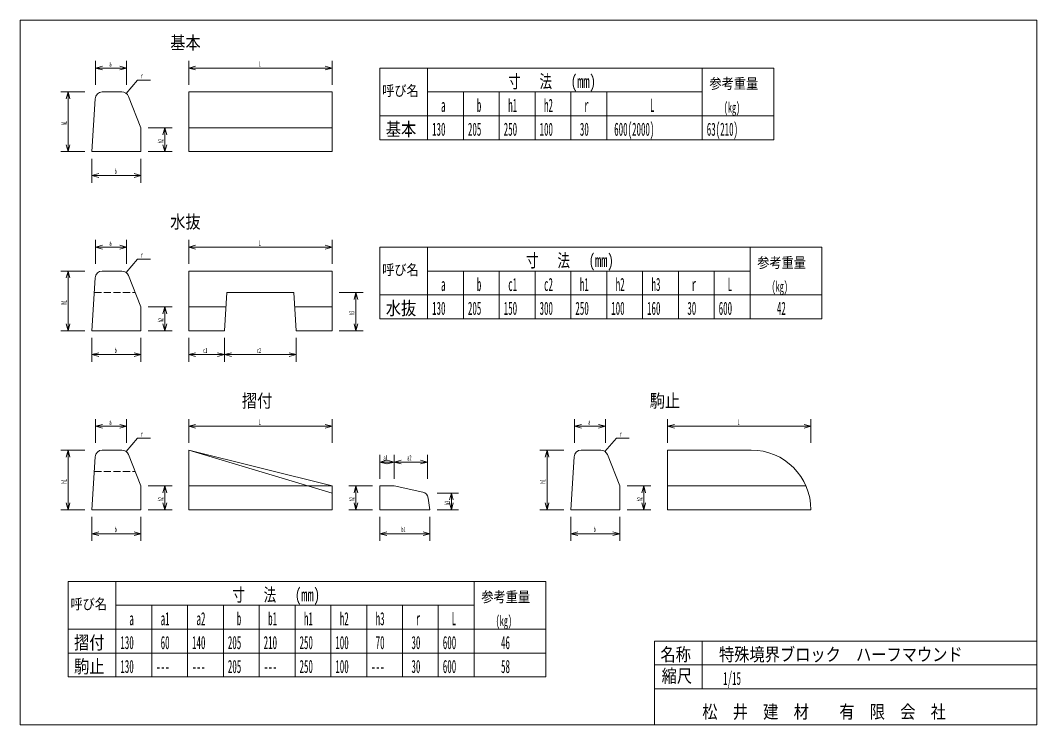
# Model space of a CAD drawing. Units: millimetres, scale not verified. Extents: x -125 to 4130, y -90 to 2860.
import ezdxf
from ezdxf.enums import TextEntityAlignment as Align

# ---------------------------------------------------------------- set-up
doc = ezdxf.new("R2010")
doc.units = ezdxf.units.MM
doc.header["$LTSCALE"] = 5
doc.linetypes.add('USER1', pattern=[8, 6, -2])
doc.layers.add('1', color=7, linetype='Continuous', lineweight=18)
doc.styles.add('ＭＳ ゴシック', font='')
doc.styles.get('ＭＳ ゴシック').set_extended_font_data('MS Gothic')

msp = doc.modelspace()

# ---------------------------------------------------------------- linework, layer by layer
at = {"layer": '1'}
for p, q in [((-125, 2860), (-125, -90)), ((4130, 2860), (-125, 2860)), ((4130, -90), (4130, 2860)), ((190, 2690), (190, 2590)), ((320, 2690), (320, 2590)), ((580, 2690), (580, 2590)), ((1180, 2690), (1180, 2590)), ((190, 2660), (218.978, 2667.765)), ((190, 2660), (320, 2660)), ((190, 2660), (218.978, 2652.235)), ((320, 2660), (291.022, 2667.765)), ((320, 2660), (291.022, 2652.235)), ((580, 2660), (608.978, 2667.765)), ((580, 2660), (1180, 2660)), ((580, 2660), (608.978, 2652.235)), ((1180, 2660), (1151.022, 2667.765)), ((1180, 2660), (1151.022, 2652.235)), ((1380, 2660), (1380, 2360)), ((1380, 2660), (1580, 2660)), ((1580, 2660), (1580, 2360)), ((1580, 2660), (2330, 2660)), ((2330, 2660), (2480, 2660)), ((2480, 2660), (2630, 2660)), ((2630, 2660), (2730, 2660)), ((3030, 2660), (2730, 2660)), ((2730, 2660), (2730, 2360)), ((3030, 2460), (3030, 2660)), ((317.748, 2553.956), (366.149, 2610)), ((366.149, 2610), (419.39, 2610)), ((45, 2560), (145, 2560)), ((75, 2560), (67.235, 2531.022)), ((75, 2310), (75, 2560)), ((75, 2560), (82.765, 2531.022)), ((218.254, 2560), (299.689, 2560)), ((580, 2560), (1180, 2560)), ((580, 2310), (580, 2560)), ((1180, 2560), (1180, 2310)), ((1580, 2560), (2330, 2560)), ((1730, 2560), (1730, 2360)), ((1880, 2560), (1880, 2360)), ((2030, 2560), (2030, 2360)), ((2180, 2560), (2180, 2360)), ((2330, 2560), (2480, 2560)), ((2330, 2560), (2330, 2360)), ((2480, 2560), (2630, 2560)), ((2630, 2560), (2730, 2560)), ((175, 2310), (188.308, 2531.797)), ((327.543, 2541.142), (380, 2410)), ((1380, 2460), (1580, 2460)), ((2330, 2460), (1580, 2460)), ((2480, 2460), (2330, 2460)), ((2480, 2460), (2630, 2460)), ((2630, 2460), (2730, 2460)), ((2730, 2460), (3030, 2460)), ((3030, 2360), (3030, 2460)), ((380, 2410), (380, 2310)), ((510, 2410), (410, 2410)), ((480, 2410), (472.235, 2381.022)), ((480, 2310), (480, 2410)), ((480, 2410), (487.765, 2381.022)), ((580, 2410), (1180, 2410)), ((1380, 2360), (1580, 2360)), ((1580, 2360), (2330, 2360)), ((2330, 2360), (2480, 2360)), ((2480, 2360), (2630, 2360)), ((2630, 2360), (2730, 2360)), ((2730, 2360), (3030, 2360)), ((45, 2310), (145, 2310)), ((75, 2310), (67.235, 2338.978)), ((75, 2310), (82.765, 2338.978)), ((175, 2310), (380, 2310)), ((510, 2310), (410, 2310)), ((480, 2310), (472.235, 2338.978)), ((480, 2310), (487.765, 2338.978)), ((1180, 2310), (580, 2310)), ((175, 2180), (175, 2280)), ((380, 2180), (380, 2280)), ((175, 2210), (203.978, 2217.765)), ((380, 2210), (351.022, 2217.765)), ((175, 2210), (380, 2210)), ((175, 2210), (203.978, 2202.235)), ((380, 2210), (351.022, 2202.235)), ((190, 1940), (190, 1840)), ((190, 1910), (218.978, 1917.765)), ((320, 1910), (291.022, 1917.765)), ((320, 1940), (320, 1840)), ((580, 1940), (580, 1840)), ((580, 1910), (608.978, 1917.765)), ((1180, 1910), (1151.022, 1917.765)), ((1180, 1940), (1180, 1840)), ((190, 1910), (320, 1910)), ((190, 1910), (218.978, 1902.235)), ((320, 1910), (291.022, 1902.235)), ((580, 1910), (1180, 1910)), ((580, 1910), (608.978, 1902.235)), ((1180, 1910), (1151.022, 1902.235)), ((1380, 1910), (1380, 1610)), ((1380, 1910), (1580, 1910)), ((1580, 1910), (1580, 1610)), ((1580, 1910), (2930, 1910)), ((3230, 1910), (2930, 1910)), ((2930, 1910), (2930, 1610)), ((3230, 1710), (3230, 1910)), ((317.748, 1803.956), (366.149, 1860)), ((366.149, 1860), (419.39, 1860)), ((45, 1810), (145, 1810)), ((75, 1810), (67.235, 1781.022)), ((75, 1560), (75, 1810)), ((75, 1810), (82.765, 1781.022)), ((218.254, 1810), (299.689, 1810)), ((327.543, 1791.142), (380, 1660)), ((580, 1810), (1180, 1810)), ((580, 1560), (580, 1810)), ((1180, 1810), (1180, 1560)), ((1580, 1810), (2930, 1810)), ((1730, 1810), (1730, 1610)), ((1880, 1810), (1880, 1610)), ((2030, 1810), (2030, 1610)), ((2180, 1810), (2180, 1610)), ((2330, 1810), (2330, 1610)), ((2480, 1810), (2480, 1610)), ((2630, 1810), (2630, 1610)), ((2780, 1810), (2780, 1610)), ((175, 1560), (188.308, 1781.797)), ((730, 1560), (740, 1720)), ((740, 1720), (1020, 1720)), ((1020, 1720), (1030, 1560)), ((1310, 1720), (1210, 1720)), ((1280, 1720), (1272.235, 1691.022)), ((1280, 1560), (1280, 1720)), ((1280, 1720), (1287.765, 1691.022)), ((1380, 1710), (1580, 1710)), ((2930, 1710), (1580, 1710)), ((2930, 1710), (3230, 1710)), ((3230, 1610), (3230, 1710)), ((380, 1660), (380, 1560)), ((510, 1660), (410, 1660)), ((480, 1660), (472.235, 1631.022)), ((480, 1560), (480, 1660)), ((480, 1660), (487.765, 1631.022)), ((580, 1660), (736.25, 1660)), ((1023.75, 1660), (1180, 1660)), ((75, 1560), (67.235, 1588.978)), ((75, 1560), (82.765, 1588.978)), ((480, 1560), (472.235, 1588.978)), ((480, 1560), (487.765, 1588.978)), ((1280, 1560), (1272.235, 1588.978)), ((1280, 1560), (1287.765, 1588.978)), ((1380, 1610), (1580, 1610)), ((1580, 1610), (2930, 1610)), ((2930, 1610), (3230, 1610)), ((45, 1560), (145, 1560)), ((175, 1560), (380, 1560)), ((510, 1560), (410, 1560)), ((730, 1560), (580, 1560)), ((1180, 1560), (1030, 1560)), ((1310, 1560), (1210, 1560)), ((175, 1430), (175, 1530)), ((380, 1430), (380, 1530)), ((580, 1430), (580, 1530)), ((730, 1430), (730, 1530)), ((730, 1430), (730, 1530)), ((1030, 1430), (1030, 1530)), ((175, 1460), (203.978, 1467.765)), ((175, 1460), (380, 1460)), ((175, 1460), (203.978, 1452.235)), ((380, 1460), (351.022, 1467.765)), ((380, 1460), (351.022, 1452.235)), ((580, 1460), (608.978, 1467.765)), ((580, 1460), (730, 1460)), ((580, 1460), (608.978, 1452.235)), ((730, 1460), (701.022, 1467.765)), ((730, 1460), (701.022, 1452.235)), ((730, 1460), (758.978, 1467.765)), ((730, 1460), (1030, 1460)), ((730, 1460), (758.978, 1452.235)), ((1030, 1460), (1001.022, 1467.765)), ((1030, 1460), (1001.022, 1452.235)), ((190, 1190), (190, 1090)), ((190, 1160), (218.978, 1167.765)), ((190, 1160), (320, 1160)), ((190, 1160), (218.978, 1152.235)), ((320, 1160), (291.022, 1167.765)), ((320, 1160), (291.022, 1152.235)), ((320, 1190), (320, 1090)), ((580, 1190), (580, 1090)), ((580, 1160), (608.978, 1167.765)), ((580, 1160), (1180, 1160)), ((580, 1160), (608.978, 1152.235)), ((1180, 1160), (1151.022, 1167.765)), ((1180, 1160), (1151.022, 1152.235)), ((1180, 1190), (1180, 1090)), ((2195, 1190), (2195, 1090)), ((2195, 1160), (2223.978, 1167.765)), ((2195, 1160), (2325, 1160)), ((2195, 1160), (2223.978, 1152.235)), ((2325, 1160), (2296.022, 1167.765)), ((2325, 1160), (2296.022, 1152.235)), ((2325, 1190), (2325, 1090)), ((2585, 1190), (2585, 1090)), ((2585, 1160), (2613.978, 1167.765)), ((2585, 1160), (3185, 1160)), ((2585, 1160), (2613.978, 1152.235)), ((3185, 1160), (3156.022, 1167.765)), ((3185, 1160), (3156.022, 1152.235)), ((3185, 1190), (3185, 1090)), ((317.748, 1053.956), (366.149, 1110)), ((366.149, 1110), (419.39, 1110)), ((2322.748, 1053.956), (2371.149, 1110)), ((2371.149, 1110), (2424.39, 1110)), ((45, 1060), (145, 1060)), ((75, 1060), (67.235, 1031.022)), ((75, 810), (75, 1060)), ((75, 1060), (82.765, 1031.022)), ((175, 810), (188.308, 1031.797)), ((218.254, 1060), (299.689, 1060)), ((327.543, 1041.142), (380, 910)), ((580, 1060), (580, 810)), ((1180, 910), (580, 1060)), ((580, 1060), (1180, 880)), ((1380, 1040), (1380, 940)), ((1440, 1040), (1440, 940)), ((1440, 1040), (1440, 940)), ((1580, 1040), (1580, 940)), ((2050, 1060), (2150, 1060)), ((2080, 1060), (2072.235, 1031.022)), ((2080, 810), (2080, 1060)), ((2080, 1060), (2087.765, 1031.022)), ((2180, 810), (2193.308, 1031.797)), ((2223.254, 1060), (2304.689, 1060)), ((2332.543, 1041.142), (2385, 910)), ((2585, 810), (2585, 1060)), ((2585, 1060), (2935, 1060)), ((1380, 1010), (1408.978, 1017.765)), ((1380, 1010), (1440, 1010)), ((1380, 1010), (1408.978, 1002.235)), ((1440, 1010), (1411.022, 1017.765)), ((1440, 1010), (1411.022, 1002.235)), ((1440, 1010), (1468.978, 1017.765)), ((1440, 1010), (1580, 1010)), ((1440, 1010), (1468.978, 1002.235)), ((1580, 1010), (1551.022, 1017.765)), ((1580, 1010), (1551.022, 1002.235)), ((380, 910), (380, 810)), ((510, 910), (410, 910)), ((480, 910), (472.235, 881.022)), ((480, 810), (480, 910)), ((480, 910), (487.765, 881.022)), ((580, 910), (1180, 910)), ((1180, 910), (1180, 810)), ((1250, 910), (1350, 910)), ((1280, 910), (1272.235, 881.022)), ((1280, 810), (1280, 910)), ((1280, 910), (1287.765, 881.022)), ((1380, 910), (1380, 810)), ((1380, 910), (1440, 910)), ((1440, 910), (1559.546, 884.383)), ((2385, 910), (2385, 810)), ((2515, 910), (2415, 910)), ((2485, 910), (2477.235, 881.022)), ((2485, 810), (2485, 910)), ((2485, 910), (2492.765, 881.022)), ((2585, 910), (3164.129, 910)), ((1582.958, 859.292), (1590, 810)), ((1710, 880), (1620, 880)), ((1680, 880), (1672.235, 851.022)), ((1680, 810), (1680, 880)), ((1680, 880), (1687.765, 851.022)), ((45, 810), (145, 810)), ((75, 810), (67.235, 838.978)), ((75, 810), (82.765, 838.978)), ((175, 810), (380, 810)), ((510, 810), (410, 810)), ((480, 810), (472.235, 838.978)), ((480, 810), (487.765, 838.978)), ((580, 810), (1180, 810)), ((1250, 810), (1350, 810)), ((1280, 810), (1272.235, 838.978)), ((1280, 810), (1287.765, 838.978)), ((1380, 810), (1590, 810)), ((1710, 810), (1620, 810)), ((1680, 810), (1672.235, 838.978)), ((1680, 810), (1687.765, 838.978)), ((2050, 810), (2150, 810)), ((2080, 810), (2072.235, 838.978)), ((2080, 810), (2087.765, 838.978)), ((2180, 810), (2385, 810)), ((2515, 810), (2415, 810)), ((2485, 810), (2477.235, 838.978)), ((2485, 810), (2492.765, 838.978)), ((3185, 810), (2585, 810)), ((175, 680), (175, 780)), ((380, 680), (380, 780)), ((1380, 680), (1380, 780)), ((1590, 680), (1590, 780)), ((2180, 680), (2180, 780)), ((2385, 680), (2385, 780)), ((175, 710), (203.978, 717.765)), ((175, 710), (380, 710)), ((175, 710), (203.978, 702.235)), ((380, 710), (351.022, 717.765)), ((380, 710), (351.022, 702.235)), ((1380, 710), (1408.978, 717.765)), ((1380, 710), (1590, 710)), ((1380, 710), (1408.978, 702.235)), ((1590, 710), (1561.022, 717.765)), ((1590, 710), (1561.022, 702.235)), ((2180, 710), (2208.978, 717.765)), ((2180, 710), (2385, 710)), ((2180, 710), (2208.978, 702.235)), ((2385, 710), (2356.022, 717.765)), ((2385, 710), (2356.022, 702.235)), ((75, 510), (75, 210)), ((75, 510), (275, 510)), ((275, 510), (275, 210)), ((275, 510), (1775, 510)), ((1775, 510), (1775, 410)), ((2075, 510), (1775, 510)), ((2075, 310), (2075, 510)), ((275, 410), (1775, 410)), ((425, 410), (425, 210)), ((575, 410), (575, 210)), ((725, 410), (725, 210)), ((875, 410), (875, 210)), ((1025, 410), (1025, 210)), ((1175, 410), (1175, 210)), ((1325, 410), (1325, 210)), ((1475, 410), (1475, 210)), ((1625, 410), (1625, 210)), ((1775, 410), (1775, 310)), ((75, 310), (275, 310)), ((1775, 310), (275, 310)), ((1775, 210), (1775, 310)), ((1775, 310), (2075, 310)), ((2075, 210), (2075, 310)), ((2530, 260), (4130, 260)), ((2530, 260), (2530, 60)), ((2730, 260), (2730, 60)), ((75, 210), (275, 210)), ((75, 210), (75, 110)), ((275, 210), (1775, 210)), ((275, 210), (275, 110)), ((425, 210), (425, 110)), ((575, 210), (575, 110)), ((725, 210), (725, 110)), ((875, 210), (875, 110)), ((1025, 210), (1025, 110)), ((1175, 210), (1175, 110)), ((1325, 210), (1325, 110)), ((1475, 210), (1475, 110)), ((1625, 210), (1625, 110)), ((1775, 210), (2075, 210)), ((1775, 210), (1775, 110)), ((2075, 210), (2075, 110)), ((4130, 60), (4130, 210)), ((2930, 160), (2530, 160)), ((2930, 160), (4130, 160)), ((75, 110), (2075, 110)), ((2530, 60), (2530, -90)), ((2530, 60), (4130, 60)), ((4130, 60), (4130, -90)), ((-125, -90), (4130, -90))]:
    msp.add_line(p, q, dxfattribs=at)
at = {"layer": '1', "linetype": 'USER1'}
for p, q in [((184.6, 1720), (356, 1720)), ((184.6, 970), (356, 970))]:
    msp.add_line(p, q, dxfattribs=at)
at = {"layer": '1'}
for centre, radius, start, end in [((218.254, 2530), 30, 90, 176.56637), ((299.689, 2530), 30, 21.80141, 90), ((218.254, 1780), 30, 90, 176.56637), ((299.689, 1780), 30, 21.80141, 90), ((218.254, 1030), 30, 90, 176.56637), ((299.689, 1030), 30, 21.80141, 90), ((2223.254, 1030), 30, 90, 176.56637), ((2304.689, 1030), 30, 21.80141, 90), ((2935, 810), 250, 0, 90), ((1553.26, 855.049), 30, 8.1301, 77.90524)]:
    msp.add_arc(centre, radius, start, end, dxfattribs=at)

# ---------------------------------------------------------------- texts
at = {"layer": '1', "style": 'ＭＳ ゴシック'}
for s, height, width, p in [('基本', 54.99, 0.85, (502.5, 2722.5)), ('a', 21.99, 0.5, (247.5, 2660)), ('L', 21.99, 0.5, (872.5, 2660)), ('寸   法   (mm)', 54.99, 0.7, (1917.5, 2560)), ('r', 21.99, 0.5, (380, 2610)), ('参考重量', 43.99, 0.85, (2760, 2560)), ('呼び名', 43.99, 0.85, (1390, 2530)), ('a', 54.99, 0.5, (1636.25, 2460)), ('b', 54.99, 0.5, (1786.25, 2460)), ('h1', 54.99, 0.5, (1917.5, 2460)), ('h2', 54.99, 0.5, (2067.5, 2460)), ('r', 54.99, 0.5, (2236.25, 2460)), ('L', 54.99, 0.5, (2511.25, 2460)), ('(kg)', 43.99, 0.5, (2820, 2460)), ('基本', 54.99, 0.85, (1405, 2360)), ('130', 54.99, 0.5, (1598.75, 2360)), ('205', 54.99, 0.5, (1748.75, 2360)), ('250', 54.99, 0.5, (1898.75, 2360)), ('100', 54.99, 0.5, (2048.75, 2360)), ('30', 54.99, 0.5, (2217.5, 2360)), ('600(2000)', 54.99, 0.5, (2361.25, 2360)), ('63(210)', 54.99, 0.5, (2748.75, 2360)), ('b', 21.99, 0.5, (270, 2210)), ('水抜', 54.99, 0.85, (502.5, 1972.5)), ('a', 21.99, 0.5, (247.5, 1910)), ('L', 21.99, 0.5, (872.5, 1910)), ('r', 21.99, 0.5, (380, 1860)), ('寸   法   (mm)', 54.99, 0.7, (1992.5, 1810)), ('参考重量', 43.99, 0.85, (2960, 1810)), ('呼び名', 43.99, 0.85, (1390, 1780)), ('a', 54.99, 0.5, (1636.25, 1710)), ('b', 54.99, 0.5, (1786.25, 1710)), ('c1', 54.99, 0.5, (1917.5, 1710)), ('c2', 54.99, 0.5, (2067.5, 1710)), ('h1', 54.99, 0.5, (2217.5, 1710)), ('h2', 54.99, 0.5, (2367.5, 1710)), ('h3', 54.99, 0.5, (2517.5, 1710)), ('r', 54.99, 0.5, (2686.25, 1710)), ('L', 54.99, 0.5, (2836.25, 1710)), ('(kg)', 43.99, 0.5, (3020, 1710)), ('水抜', 54.99, 0.85, (1405, 1610)), ('130', 54.99, 0.5, (1598.75, 1610)), ('205', 54.99, 0.5, (1748.75, 1610)), ('150', 54.99, 0.5, (1898.75, 1610)), ('300', 54.99, 0.5, (2048.75, 1610)), ('250', 54.99, 0.5, (2198.75, 1610)), ('100', 54.99, 0.5, (2348.75, 1610)), ('160', 54.99, 0.5, (2498.75, 1610)), ('30', 54.99, 0.5, (2667.5, 1610)), ('600', 54.99, 0.5, (2798.75, 1610)), ('42', 54.99, 0.5, (3042.5, 1610)), ('b', 21.99, 0.5, (270, 1460)), ('c1', 21.99, 0.5, (640, 1460)), ('c2', 21.99, 0.5, (865, 1460)), ('摺付', 54.99, 0.85, (802.5, 1222.5)), ('駒止', 54.99, 0.85, (2510, 1222.5)), ('a', 21.99, 0.5, (247.5, 1160)), ('L', 21.99, 0.5, (872.5, 1160)), ('a', 21.99, 0.5, (2252.5, 1160)), ('L', 21.99, 0.5, (2877.5, 1160)), ('r', 21.99, 0.5, (380, 1110)), ('r', 21.99, 0.5, (2385, 1110)), ('a1', 21.99, 0.5, (1395, 1010)), ('a2', 21.99, 0.5, (1495, 1010)), ('b', 21.99, 0.5, (270, 710)), ('b1', 21.99, 0.5, (1470, 710)), ('b', 21.99, 0.5, (2275, 710)), ('寸   法   (mm)', 54.99, 0.7, (762.5, 410)), ('参考重量', 43.99, 0.85, (1805, 410)), ('呼び名', 43.99, 0.85, (85, 380)), ('b', 54.99, 0.5, (781.25, 310)), ('b1', 54.99, 0.5, (912.5, 310)), ('h1', 54.99, 0.5, (1062.5, 310)), ('h2', 54.99, 0.5, (1212.5, 310)), ('h3', 54.99, 0.5, (1362.5, 310)), ('a', 54.99, 0.5, (331.25, 310)), ('a1', 54.99, 0.5, (462.5, 310)), ('a2', 54.99, 0.5, (612.5, 310)), ('r', 54.99, 0.5, (1531.25, 310)), ('L', 54.99, 0.5, (1681.25, 310)), ('(kg)', 43.99, 0.5, (1865, 310)), ('摺付', 54.99, 0.85, (100, 210)), ('130', 54.99, 0.5, (293.75, 210)), ('60', 54.99, 0.5, (462.5, 210)), ('140', 54.99, 0.5, (593.75, 210)), ('205', 54.99, 0.5, (743.75, 210)), ('210', 54.99, 0.5, (893.75, 210)), ('250', 54.99, 0.5, (1043.75, 210)), ('100', 54.99, 0.5, (1193.75, 210)), ('70', 54.99, 0.5, (1362.5, 210)), ('30', 54.99, 0.5, (1512.5, 210)), ('600', 54.99, 0.5, (1643.75, 210)), ('46', 54.99, 0.5, (1887.5, 210)), ('名称', 54.99, 0.85, (2555, 160)), ('特殊境界ブロック\u3000ハーフマウンド', 54.99, 0.85, (2800, 160)), ('駒止', 54.99, 0.85, (100, 110)), ('130', 54.99, 0.5, (293.75, 110)), ('205', 54.99, 0.5, (743.75, 110)), ('250', 54.99, 0.5, (1043.75, 110)), ('100', 54.99, 0.5, (1193.75, 110)), ('30', 54.99, 0.5, (1512.5, 110)), ('600', 54.99, 0.5, (1643.75, 110)), ('58', 54.99, 0.5, (1887.5, 110)), ('---', 54.99, 0.5, (443.75, 110)), ('---', 54.99, 0.5, (593.75, 110)), ('---', 54.99, 0.5, (893.75, 110)), ('---', 54.99, 0.5, (1343.75, 110)), ('縮尺', 54.99, 0.85, (2560, 70)), ('1/15', 54.99, 0.5, (2817.322, 60)), ('松\u3000井\u3000建\u3000材\u3000\u3000有\u3000限\u3000会\u3000社', 54.99, 0.85, (2730, -80))]:
    msp.add_text(s, height=height, dxfattribs=dict(at, width=width)).set_placement(p, align=Align.BOTTOM_LEFT)
at = {"layer": '1', "style": 'ＭＳ ゴシック', "width": 0.5}
for s, p in [('h1', (75, 2420)), ('h2', (480, 2345)), ('h1', (75, 1670)), ('h3', (1280, 1625)), ('h2', (480, 1595)), ('h1', (75, 920)), ('h1', (2080, 920)), ('h2', (480, 845)), ('h2', (1280, 845)), ('h2', (2485, 845)), ('h3', (1680, 830))]:
    msp.add_text(s, height=21.99, rotation=90, dxfattribs=at).set_placement(p, align=Align.BOTTOM_LEFT)

doc.saveas('drawing.dxf')
